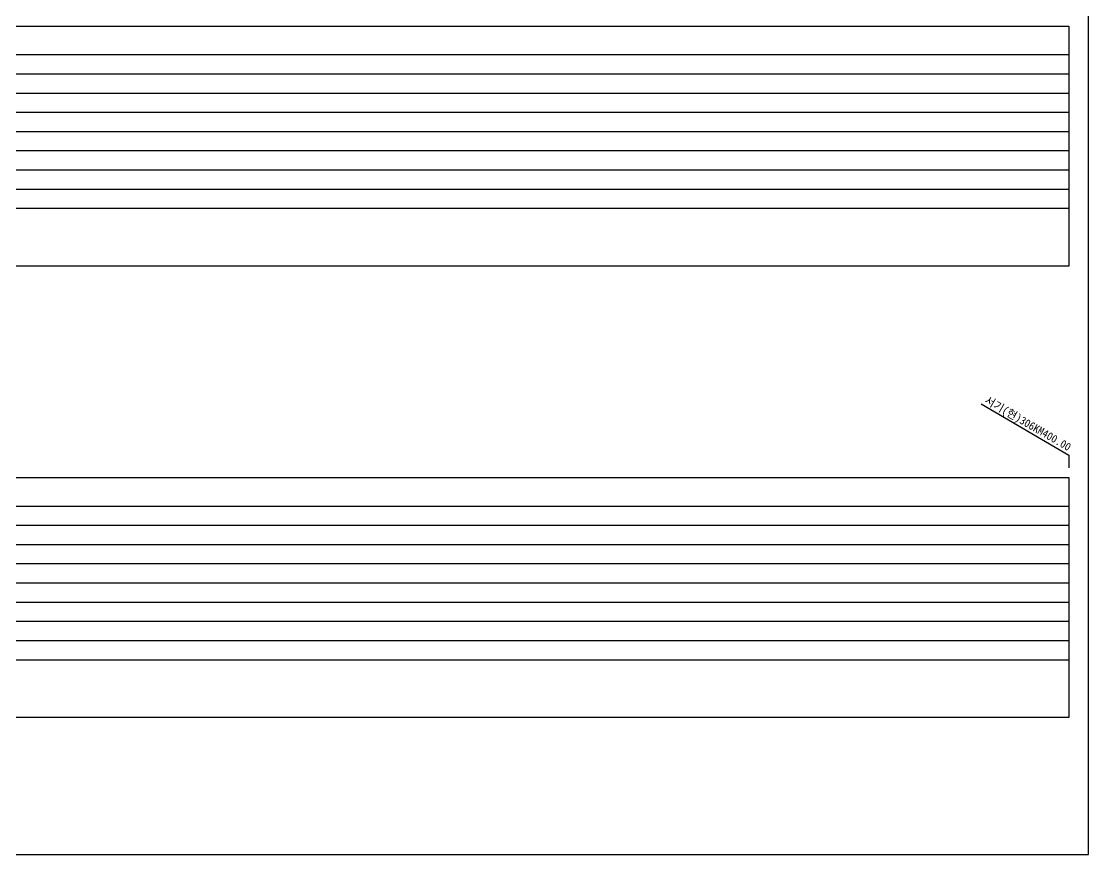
# Model space of a CAD drawing. Header units: millimetres. Extents: x 8678 to 9474, y 1103 to 1809.
# Drawn here: x 9140.5 to 9473.9, y 1103.1 to 1363.4 of the extents above; entities that cross this region are included whole.
import ezdxf
from ezdxf.enums import TextEntityAlignment as Align
from ezdxf.xclip import XClip

# ---------------------------------------------------------------- set-up
doc = ezdxf.new("R2010")
doc.units = ezdxf.units.MM
doc.header["$LTSCALE"] = 10
doc.header["$MEASUREMENT"] = 0
doc.header["$XCLIPFRAME"] = 2
for name, color, linetype in [('TT-TABL-LIN1', 4, 'Continuous'), ('TT-TABL-LIN2', 1, 'Continuous'), ('TZ-BASE', 253, 'Continuous'), ('TZ-LEAL', 1, 'Continuous'), ('TZ-LEAT', 3, 'Continuous')]:
    doc.layers.add(name, color=color, linetype=linetype)
doc.layers.add('TX-PAPR', color=2, linetype='Continuous', plot=False)
doc.styles.get("Standard").update_dxf_attribs({"font": 'GulimChe.ttf'})

# ---------------------------------------------------------------- blocks, each defined once
blk = doc.blocks.new('JD-CGHF56FJ')
at = {"layer": 'TZ-BASE'}
for p, q in [((385.32, -179.34), (429.37, 177.07)), ((587.18, -176.59), (631.02, 178.04)), ((486.09, -179.21), (512.19, 31.87))]:
    blk.add_line(p, q, dxfattribs=at)
blk = doc.blocks.new('JD-경부고속하선표_190503')
at = {"layer": 'TT-TABL-LIN1'}
blk.add_lwpolyline([(2, 114), (785.58, 114), (785.58, 39), (2, 39)], close=True, dxfattribs=at)
at = {"layer": 'TT-TABL-LIN2'}
for points in [[(785.58, 105), (9.33, 105)], [(785.58, 99), (9.33, 99)], [(785.58, 93), (9.33, 93)], [(785.58, 87), (9.33, 87)], [(785.58, 81), (38.33, 81)], [(785.58, 75), (9.33, 75)], [(785.58, 69), (9.33, 69)], [(785.58, 63), (9.33, 63)], [(785.58, 57), (9.33, 57)]]:
    blk.add_lwpolyline(points, dxfattribs=at)
blk = doc.blocks.new('JD-경부고속상선표_190503')
at = {"layer": 'TT-TABL-LIN1'}
blk.add_lwpolyline([(2, 114), (785.58, 114), (785.58, 39), (2, 39)], close=True, dxfattribs=at)
at = {"layer": 'TT-TABL-LIN2'}
for points in [[(785.58, 105), (9.33, 105)], [(785.58, 99), (9.33, 99)], [(785.58, 93), (9.33, 93)], [(785.58, 87), (9.33, 87)], [(785.58, 81), (38.33, 81)], [(785.58, 75), (9.33, 75)], [(785.58, 69), (9.33, 69)], [(785.58, 63), (9.33, 63)], [(785.58, 57), (9.33, 57)]]:
    blk.add_lwpolyline(points, dxfattribs=at)

msp = doc.modelspace()

# ---------------------------------------------------------------- linework, layer by layer
at = {"layer": 'TX-PAPR'}
msp.add_lwpolyline([(8677.89, 1103.05), (9473.89, 1103.05), (9473.89, 1619.05), (8677.89, 1619.05)], close=True, dxfattribs=at)
at = {"layer": 'TZ-LEAL'}
msp.add_lwpolyline([(9440.3, 1243.87), (9467.68, 1227.85), (9467.68, 1223.85)], dxfattribs=at)

# ---------------------------------------------------------------- block references
at = {"layer": 'TT-TABL-LIN2'}
for name, p in [('JD-경부고속하선표_190503', (8682.11, 1247.87)), ('JD-경부고속상선표_190503', (8682.11, 1106.85))]:
    msp.add_blockref(name, p, dxfattribs=at)
at = {"layer": 'TZ-BASE'}
ref = msp.add_blockref('JD-CGHF56FJ', (8764.59, 1473.87), dxfattribs=at)
XClip(ref).set_block_clipping_path([(698.4920732728, -75.0000000069), (701.4767533416, 74.9999999931), (-0.3606341712, 74.9999999931), (0.3606341712, -75.0000000069)])

# ---------------------------------------------------------------- texts
at = {"layer": 'TZ-LEAT'}
msp.add_text('서기(현)306KM400.00', height=2.5, rotation=330, dxfattribs=at).set_placement((9454.29, 1236.67), align=Align.CENTER)

doc.saveas('drawing.dxf')
